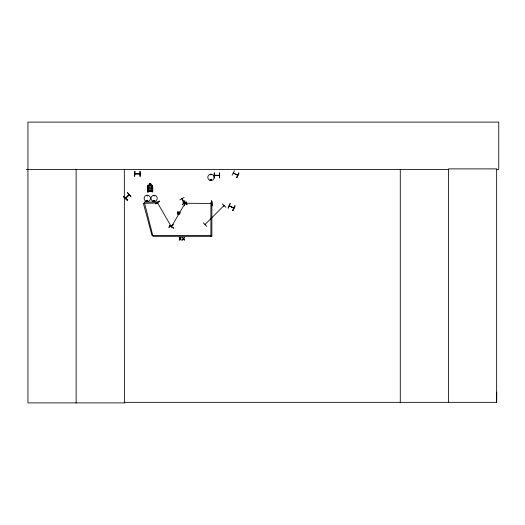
<?xml version="1.0" encoding="UTF-8"?>
<svg xmlns="http://www.w3.org/2000/svg" width="525" height="525" viewBox="0 0 525 525"><rect width="100%" height="100%" fill="white"/><g stroke="black" fill="none" stroke-linecap="round" stroke-linejoin="round"><path stroke-width="0.79" d="M496.296 169.437L498.75 169.437L498.75 122.102L27.943 122.102L27.943 402.898L124.399 402.898L124.333 402.347L496.657 402.347L496.729 392.195M185.095 203.543L184.656 203.917L185.391 203.254M146.823 200.589C147.656 202.335 147.919 199.388 146.902 200.491M147.532 195.832C146.869 194.795 147.23 196.809 147.505 195.641M154.37 195.766L153.851 195.694L154.337 195.891M153.792 200.629C154.396 201.856 154.534 199.769 153.858 200.563M210.715 174.668L211.175 174.937L210.853 174.523M210.492 179.688C211.759 178.218 211.247 181.138 210.545 179.806M210.689 179.609C211.437 180.902 211.122 178.395 210.722 179.839M178.467 213.997L178.598 213.262L177.785 213.426L178.467 213.997L179.307 213.695L179.196 212.435L177.942 212.546L177.785 213.426M178.598 213.262L178.776 212.238M125.482 198.181L129.025 194.631M157.454 202.643L157.868 202.972M171.918 226.413L171.649 226.78M146.993 200.543C147.263 201.889 147.932 199.913 147.079 200.504M154.54 200.957C154.179 199.054 153.169 201.836 154.435 201.036M151.955 190.188L152.506 188.961L152.506 185.588M151.994 190.227L148.129 190.227L147.676 188.961L148.129 190.267L151.994 190.267L152.558 188.967L152.558 185.568M178.047 213.8L178.651 212.979M232.102 175.206L234.393 170.743M236.847 177.594L238.875 172.994L236.867 177.601M236.65 177.496L238.882 173.001M228.126 208.058L230.193 203.483L228.185 208.09M233.756 208.182L229.458 205.793M233.212 207.972L233.835 208.025M232.7 210.361L234.983 205.892M211.687 203.457L211.162 203.457M218.768 175.298L219.325 175.298M169.253 225.737L173.631 228.198M182.963 201.987L187.189 204.711L182.949 202.007M171.498 226.695L171.708 226.236M184.682 203.871L184.931 203.431L184.833 203.956M171.524 226.649L184.944 203.483M181.886 198.791L184.367 203.096M205.072 224.431L224.031 205.544L223.86 206.01M205.498 224.359L205.19 224.674M224.103 205.761L223.676 205.905M129.117 194.867L125.606 198.306M184.839 203.254L211.595 203.457M211.647 203.431L211.194 203.26L211.7 203.254M134.945 173.808L139.912 173.808M214.797 175.488L214.318 175.271L219.325 175.527M219.26 175.488L214.41 175.521M179.196 212.435L178.717 213.012L179.465 212.815M203.313 222.843L206.837 226.413M222.311 203.844L225.927 207.323M123.749 196.488L127.293 200.038M129.189 194.795L125.711 198.266M127.319 200.018L124.077 197.17M152.558 185.601L151.974 185.122L148.142 185.122L147.617 185.574L147.637 192.301L148.037 192.301L148.037 191.651L152.394 191.651L152.755 192.157L152.755 186.572L152.355 186.572M147.617 185.607L148.142 185.154M233.303 172.902L237.786 175.16M229.353 205.767L229.773 206.174M159.561 201.114L155.361 203.871L159.548 201.095M168.833 227.194L173.158 224.661M168.925 227.351L173.263 224.838M179.806 199.933L184.131 197.393M182.346 204.337L186.795 202.013L182.313 204.277M139.808 174.031L134.892 173.978M214.41 175.271L219.22 175.271M157.605 202.558L157.854 202.991M182.05 198.634L184.36 203.057M211.687 200.832L211.995 205.852L211.719 200.832L211.772 202.985M185.338 203.254L184.852 203.457M211.194 203.26L211.595 203.227M26.25 169.634L27.943 169.627M27.943 169.437L448.468 169.437M139.912 171.386L139.978 176.4M214.305 172.876L214.305 177.89M219.601 172.876L219.581 177.89M148.037 191.074L148.345 185.364L148.037 191.146L152.355 191.146L152.047 185.358L152.355 191.061M210.899 235.364L152.033 235.613L143.371 203.306L157.651 203.031L157.651 202.059L144.277 202.059L152.972 236.335L211.87 236.335L211.87 202.565L210.899 202.565L210.899 236.335M170.782 225.382L171.019 225.757M170.887 225.907L157.48 202.748M177.745 212.966L178.48 213.098M178.762 213.143L179.504 213.275M237.687 175.363L233.251 173.125M229.399 205.793L233.782 207.979M230.272 206.41L232.851 207.703M169.358 225.56L173.723 228.04M177.942 212.546L178.513 213.025M178.73 213.209L179.307 213.695M123.716 196.521L127.267 200.064M123.585 196.652L127.135 200.196M170.632 225.533L170.861 225.862M178.316 212.284L178.572 212.986M178.671 213.255L178.927 213.957M496.657 402.347L496.657 168.893L448.468 168.893L448.468 402.347M400.273 169.437L400.273 402.898M219.391 172.876L219.391 177.89M214.272 172.876L214.298 177.89M150.911 185.154L150.911 183.855L149.264 183.888L150.859 183.934L150.859 185.2L151.679 185.62L151.679 187.983L150.859 189L149.323 189L148.496 187.983L148.496 185.62L149.323 185.2L149.264 183.855M140.168 171.386L140.168 176.4M124.327 169.437L124.399 402.898M76.138 169.437L76.138 402.898M234.924 205.859L232.916 210.466L234.924 205.859M180.902 237.536L180.259 238.58L179.222 237.536L180.036 238.862L179.196 240.188L180.232 239.131L181.282 240.188L180.456 238.849L181.282 237.536L180.902 237.536M184.157 237.536L183.514 238.58L182.477 237.536L183.291 238.862L182.451 240.188L183.488 239.131L184.537 240.188L183.711 238.849L184.537 237.536L184.157 237.536M127.516 192.721L130.869 196.462L127.516 192.721M177.555 211.962C176.118 218.426 184.131 211.024 177.555 211.962M184.82 200.832L184.577 205.852L184.807 200.832M134.892 171.386L134.617 176.4L134.879 171.386M150.583 184.144L149.592 184.144L149.592 184.564L150.583 184.564L150.583 184.144M150.859 185.62L149.323 185.62L149.323 187.983L150.859 187.983L150.859 185.62M209.39 180.095A3.176 3.176 0 0 0 214.154 177.345A3.176 3.176 0 0 0 209.39 174.595A3.176 3.176 0 0 0 209.39 180.095M145.701 201.121A3.176 3.176 0 0 0 150.465 198.371A3.176 3.176 0 0 0 145.701 195.622A3.176 3.176 0 0 0 145.701 201.121M152.565 201.062A3.111 3.111 0 0 0 157.231 198.371A3.111 3.111 0 0 0 152.565 195.674A3.111 3.111 0 0 0 152.565 201.062"/></g></svg>
